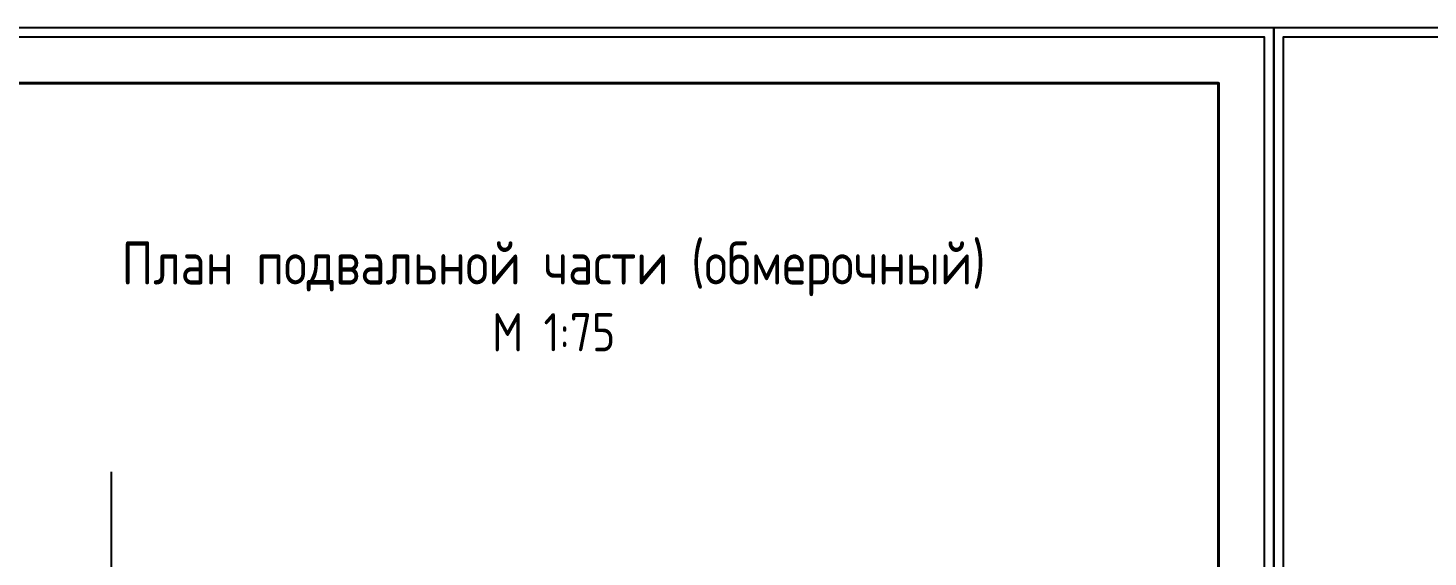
# Model space of a CAD drawing. Header units: millimetres. Extents: x -85477 to 745244, y -3684 to 128206.
# Drawn here: x 566711 to 578121, y 93049 to 97364 of the extents above; entities that cross this region are included whole.
import ezdxf

# ---------------------------------------------------------------- set-up
doc = ezdxf.new("R2010")
doc.units = ezdxf.units.MM
doc.layers.add('ФОРМАТ', color=7, linetype='Continuous')
doc.styles.add('ism - 02', font='simplex.shx', dxfattribs={"width": 0.8, "oblique": 15, "height": 150})
doc.styles.get("Standard").update_dxf_attribs({"font": 'arial.ttf'})
doc.styles.add('TITLE', font='romant.shx', dxfattribs={"width": 0.8})
doc.dimstyles.new('горизонтальный М100', dxfattribs={"dimscale": 100, "dimtxt": 3, "dimasz": 2, "dimexe": 2, "dimexo": 1, "dimgap": 1, "dimtad": 1, "dimtih": 1, "dimtoh": 1, "dimdec": 0, "dimzin": 1, "dimdsep": 46, "dimtxsty": 'Standard', "dimblk": 'OBLIQUE', "dimcen": 0, "dimdle": 2, "dimadec": 0, "dimazin": 0, "dimtfac": 1, "dimtdec": 0, "dimtmove": 0, "dimatfit": 3, "dimfxl": 1, "dimtolj": 1, "dimtzin": 0, "dimarcsym": 0})

# ---------------------------------------------------------------- blocks, each defined once
blk = doc.blocks.new('*D318')
at = {"layer": 'Defpoints', "color": 0, "linetype": 'ByBlock', "ltscale": 1.333333, "transparency": 16777216}
for p in [(0, 594), (0, 594), (0, 0)]:
    blk.add_point(p, dxfattribs=at)
at = {"layer": 'ФОРМАТ', "color": 0, "linetype": 'ByBlock', "lineweight": -2, "ltscale": 1.333333, "transparency": 16777216}
blk.add_line((0, 0), (0, 594), dxfattribs=at)
at = {"layer": 'ФОРМАТ', "color": 0, "linetype": 'ByBlock', "lineweight": -2, "ltscale": 1.333333, "transparency": 16777216, "insert": (-25.29, 3.78), "char_height": 150, "attachment_point": 5, "style": 'ism - 02'}
blk.add_mtext('\\A1;{\\H0.012x;594}', dxfattribs=at)
blk = doc.blocks.new('_None')
blk = doc.blocks.new('*U316')
at = {"layer": 'ФОРМАТ', "linetype": 'ByBlock', "lineweight": -2, "ltscale": 1.333333}
for p, q in [((0, 594), (-420, 594)), ((-420, 594), (-420, 0)), ((0, 0), (0, 594))]:
    blk.add_line(p, q, dxfattribs=at)
blk.add_lwpolyline([(-419, 1), (-1, 1), (-1, 593), (-419, 593)], close=True, dxfattribs=at)
at = {"layer": 'ФОРМАТ', "linetype": 'ByBlock', "lineweight": 40}
blk.add_lwpolyline([(-399, 588), (-6, 588), (-6, 6), (-399, 6)], close=True, dxfattribs=at)
at = {"layer": 'ФОРМАТ', "linetype": 'ByBlock', "lineweight": -2, "ltscale": 1.333333}
dim = blk.add_linear_dim(base=(0, 594), p1=(0, 0), p2=(0, 594), angle=90, text='{\\H0.012x;<>}', dimstyle='горизонтальный М100', override={"dimscale": 1, "dimasz": 0, "dimexe": 0, "dimexo": 0, "dimtxsty": 'ism - 02', "dimblk1": 'None', "dimblk2": 'None', "dimsah": 1, "dimdle": 0, "dimse1": 1, "dimse2": 1, "dimtmove": 2, "dimfxl": 0}, dxfattribs=at)
dim.commit()
dim.dimension.update_dxf_attribs({"geometry": '*D318', "text_midpoint": (-25.29, 3.78), "dimtype": 160})

msp = doc.modelspace()

# ---------------------------------------------------------------- linework, layer by layer
msp.add_line((567388.9, 93743.3), (567388.9, 89320))

# ---------------------------------------------------------------- block references
at = {"layer": 'ФОРМАТ', "ltscale": 1.333333, "xscale": 75, "yscale": 75, "zscale": 75}
for p in [(576864.2, 52813.5), (608364.2, 52813.5)]:
    msp.add_blockref('*U316', p, dxfattribs=at)

# ---------------------------------------------------------------- texts
at = {"color": 0, "lineweight": 25, "insert": (556256.9, 95621.4), "char_height": 350, "attachment_point": 1, "style": 'TITLE'}
msp.add_mtext_dynamic_manual_height_columns('\\pxqc;План подвальной части (обмерочный)\\P{\\H0.88889x;М 1:75}', width=29475, gutter_width=1500, heights=[0], dxfattribs=at)

doc.saveas('drawing.dxf')
